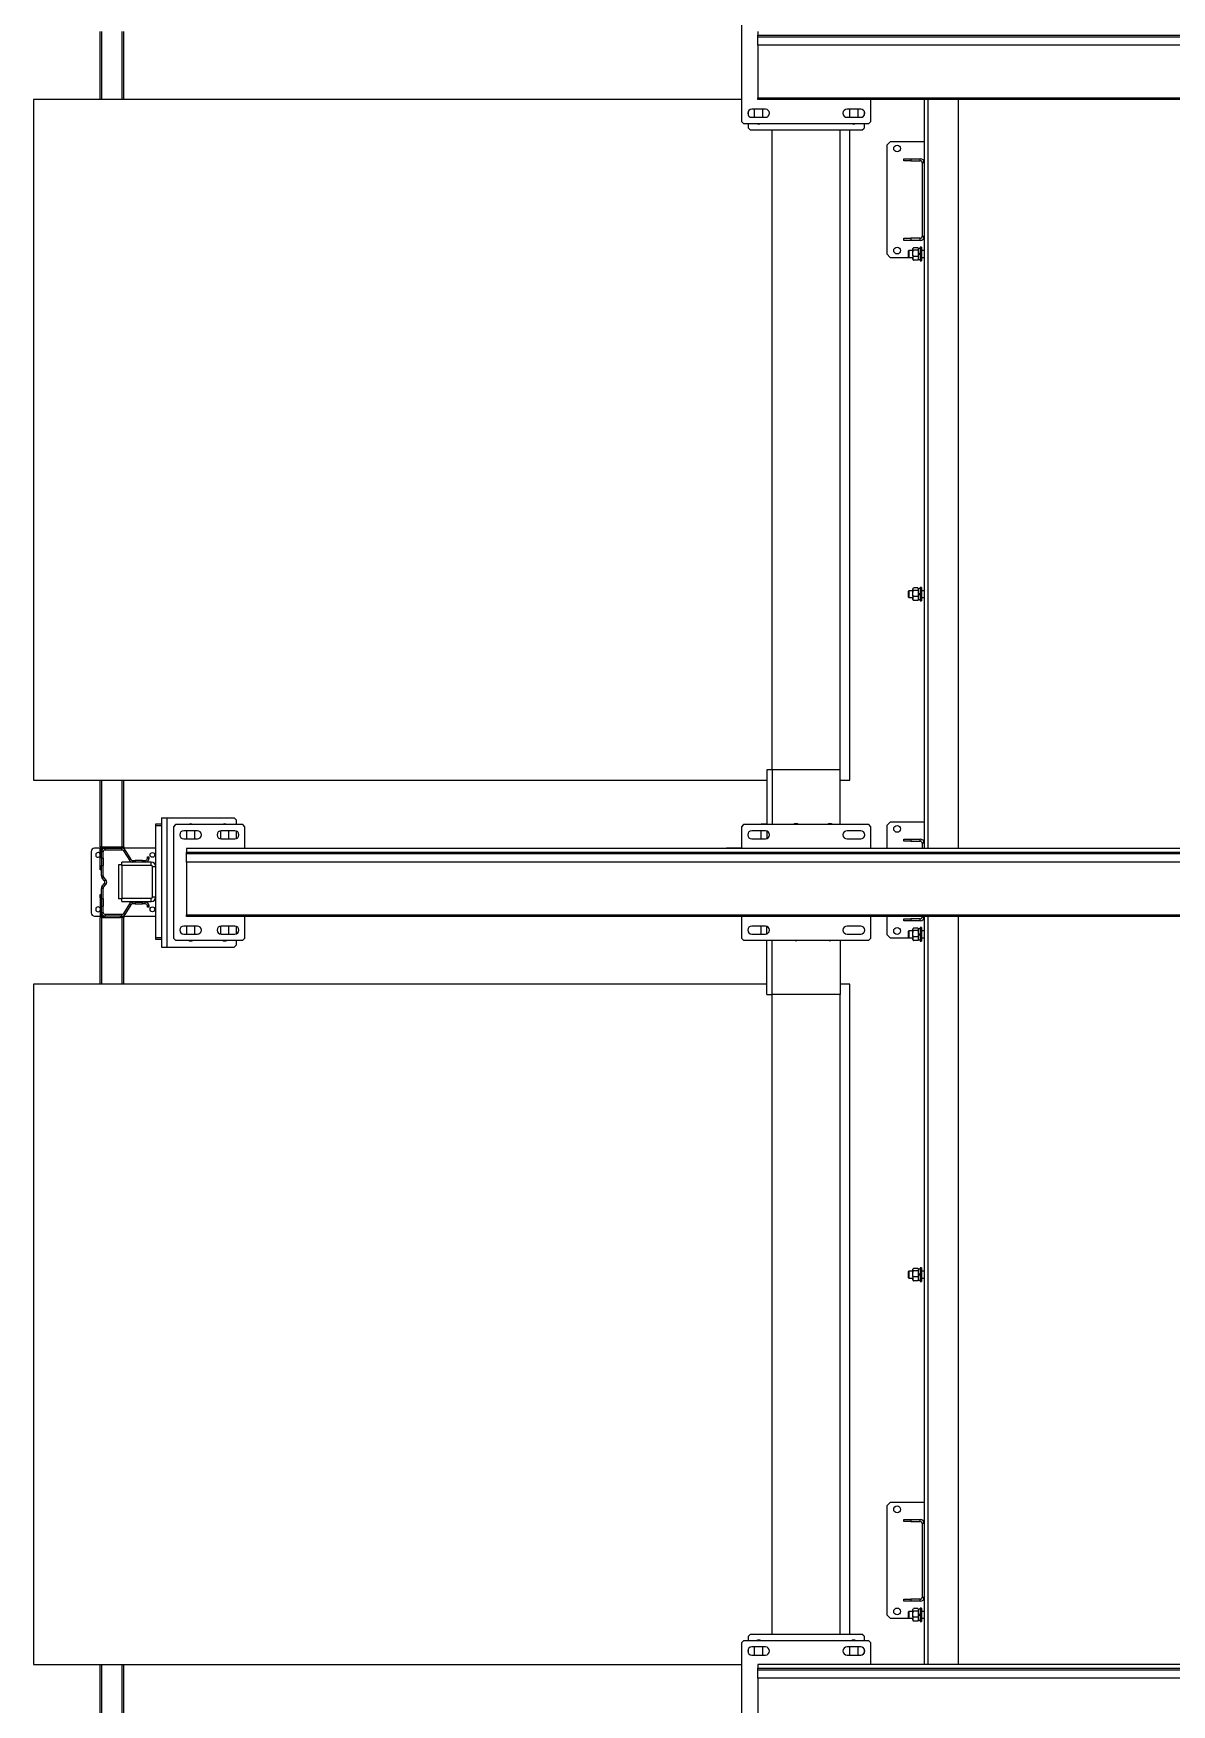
# Model space of a CAD drawing. Header units: millimetres. Extents: x 6622 to 532820, y 3370 to 359312.
# Drawn here: x 461300 to 462973, y 285681 to 288137 of the extents above; entities that cross this region are included whole.
import ezdxf

# ---------------------------------------------------------------- set-up
doc = ezdxf.new("R2010")
doc.units = ezdxf.units.MM

# ---------------------------------------------------------------- blocks, each defined once
blk = doc.blocks.new('A$C6F3A12F4')
at = {"color": 2, "linetype": 'Continuous', "lineweight": 25}
for p, q in [((27685.7, 3475), (27685.7, 225)), ((27691.1, 225), (27691.1, 3475)), ((27693.7, 3475), (27693.7, 225)), ((27705.7, 3475), (27705.7, 225)), ((27783.1, 225), (27783.1, 3475)), ((27785.7, 3475), (27785.7, 225)), ((26490.6, 1065), (26490.6, 2635)), ((26493.2, 2635), (26493.2, 1065)), ((26505.2, 2635), (26505.2, 1065)), ((26582.6, 1065), (26582.6, 2635)), ((26585.2, 2635), (26585.2, 1065)), ((28885.2, 2635), (28885.2, 1065)), ((28890.6, 1065), (28890.6, 2635)), ((28893.2, 2635), (28893.2, 1065)), ((28905.2, 2635), (28905.2, 1065)), ((26585.2, 1359.5), (27685.7, 1359.5)), ((27785.7, 1359.5), (28885.2, 1359.5)), ((26585.2, 1314.5), (27685.7, 1314.5)), ((26585.2, 1309.5), (26678, 1309.5)), ((26647, 1309.5), (26647, 1259.5)), ((26675, 1303.5), (26672, 1303.5)), ((26672, 1289.5), (26672, 1303.5)), ((26675, 1289.5), (26675, 1303.5)), ((26678, 1309.5), (26678, 1306.5)), ((26678, 1309.5), (26786, 1309.5)), ((26678, 1306.5), (26786, 1306.5)), ((26786, 1309.5), (27678, 1309.5)), ((26786, 1306.5), (26786, 1309.5)), ((26792, 1303.5), (26789, 1303.5)), ((26789, 1303.5), (26789, 1289.5)), ((26792, 1303.5), (26792, 1289.5)), ((26802, 1305.5), (26802, 1303.5)), ((26802, 1305.5), (26822, 1305.5)), ((26802, 1303.5), (26822, 1303.5)), ((26803.9, 1303.5), (26803.9, 1300.9)), ((26807, 1309.5), (26807, 1305.5)), ((26817, 1305.5), (26817, 1309.5)), ((26820, 1300.9), (26820, 1303.5)), ((26822, 1303.5), (26822, 1305.5)), ((27302, 1305.5), (27302, 1303.5)), ((27302, 1305.5), (27322, 1305.5)), ((27302, 1303.5), (27322, 1303.5)), ((27303.9, 1303.5), (27303.9, 1300.9)), ((27307, 1309.5), (27307, 1305.5)), ((27317, 1305.5), (27317, 1309.5)), ((27320, 1300.9), (27320, 1303.5)), ((27322, 1303.5), (27322, 1305.5)), ((27647, 1309.5), (27647, 1259.5)), ((27675, 1303.5), (27672, 1303.5)), ((27672, 1289.5), (27672, 1303.5)), ((27675, 1289.5), (27675, 1303.5)), ((27678, 1309.5), (27678, 1306.5)), ((27678, 1309.5), (27685.7, 1309.5)), ((27678, 1306.5), (27685.7, 1306.5)), ((27785.7, 1314.5), (28885.2, 1314.5)), ((27785.7, 1309.5), (27786, 1309.5)), ((27785.7, 1306.5), (27786, 1306.5)), ((27786, 1309.5), (28678, 1309.5)), ((27786, 1306.5), (27786, 1309.5)), ((27792, 1303.5), (27789, 1303.5)), ((27789, 1303.5), (27789, 1289.5)), ((27792, 1303.5), (27792, 1289.5)), ((27802, 1305.5), (27802, 1303.5)), ((27802, 1305.5), (27822, 1305.5)), ((27802, 1303.5), (27822, 1303.5)), ((27803.9, 1303.5), (27803.9, 1300.9)), ((27807, 1309.5), (27807, 1305.5)), ((27817, 1305.5), (27817, 1309.5)), ((27820, 1300.9), (27820, 1303.5)), ((27822, 1303.5), (27822, 1305.5)), ((28302, 1305.5), (28302, 1303.5)), ((28302, 1305.5), (28322, 1305.5)), ((28302, 1303.5), (28322, 1303.5)), ((28303.9, 1303.5), (28303.9, 1300.9)), ((28307, 1309.5), (28307, 1305.5)), ((28317, 1305.5), (28317, 1309.5)), ((28320, 1300.9), (28320, 1303.5)), ((28322, 1303.5), (28322, 1305.5)), ((28647, 1309.5), (28647, 1259.5)), ((28675, 1303.5), (28672, 1303.5)), ((28672, 1289.5), (28672, 1303.5)), ((28675, 1289.5), (28675, 1303.5)), ((28678, 1309.5), (28678, 1306.5)), ((28678, 1309.5), (28786, 1309.5)), ((28678, 1306.5), (28786, 1306.5)), ((28786, 1309.5), (28885.2, 1309.5)), ((28786, 1306.5), (28786, 1309.5)), ((28792, 1303.5), (28789, 1303.5)), ((28789, 1303.5), (28789, 1289.5)), ((28792, 1303.5), (28792, 1289.5)), ((28802, 1305.5), (28802, 1303.5)), ((28802, 1305.5), (28822, 1305.5)), ((28802, 1303.5), (28822, 1303.5)), ((28803.9, 1303.5), (28803.9, 1300.9)), ((28807, 1309.5), (28807, 1305.5)), ((28817, 1305.5), (28817, 1309.5)), ((28820, 1300.9), (28820, 1303.5)), ((28822, 1303.5), (28822, 1305.5)), ((26672, 1289.5), (26675, 1289.5)), ((26672, 1279.5), (26672, 1289.5)), ((26675, 1279.5), (26672, 1279.5)), ((26675, 1289.5), (26675, 1279.5)), ((26789, 1289.5), (26792, 1289.5)), ((26789, 1279.5), (26789, 1289.5)), ((26792, 1279.5), (26789, 1279.5)), ((26792, 1289.5), (26792, 1279.5)), ((26802.8, 1300), (26802.8, 1293.4)), ((26804.4, 1300.9), (26803.3, 1300.3)), ((26803.3, 1293.1), (26804.4, 1292.5)), ((26812, 1300.9), (26803.9, 1300.9)), ((26814.9, 1292.5), (26804.4, 1292.5)), ((26806.4, 1300), (26806.4, 1293.4)), ((26807, 1292.5), (26807, 1287)), ((26807, 1287), (26807.5, 1286.5)), ((26807, 1287), (26817, 1287)), ((26816.5, 1286.5), (26807.5, 1286.5)), ((26812, 1300.9), (26813.5, 1300.9)), ((26820, 1300.9), (26813.5, 1300.9)), ((26814.9, 1292.5), (26819.6, 1292.5)), ((26815.5, 1300), (26815.5, 1293.4)), ((26816.5, 1286.5), (26817, 1287)), ((26817, 1287), (26817, 1292.5)), ((26817, 1259.5), (26817, 1287)), ((26820.7, 1300.3), (26819.6, 1300.9)), ((26819.6, 1292.5), (26820.7, 1293.1)), ((26821.2, 1300), (26821.2, 1293.4)), ((27302.8, 1300), (27302.8, 1293.4)), ((27304.4, 1300.9), (27303.3, 1300.3)), ((27303.3, 1293.1), (27304.4, 1292.5)), ((27312, 1300.9), (27303.9, 1300.9)), ((27314.9, 1292.5), (27304.4, 1292.5)), ((27306.4, 1300), (27306.4, 1293.4)), ((27307, 1292.5), (27307, 1287)), ((27307, 1287), (27307.5, 1286.5)), ((27307, 1287), (27317, 1287)), ((27316.5, 1286.5), (27307.5, 1286.5)), ((27312, 1300.9), (27313.5, 1300.9)), ((27320, 1300.9), (27313.5, 1300.9)), ((27314.9, 1292.5), (27319.6, 1292.5)), ((27315.5, 1300), (27315.5, 1293.4)), ((27316.5, 1286.5), (27317, 1287)), ((27317, 1287), (27317, 1292.5)), ((27320.7, 1300.3), (27319.6, 1300.9)), ((27319.6, 1292.5), (27320.7, 1293.1)), ((27321.2, 1300), (27321.2, 1293.4)), ((27672, 1289.5), (27675, 1289.5)), ((27672, 1279.5), (27672, 1289.5)), ((27675, 1279.5), (27672, 1279.5)), ((27675, 1289.5), (27675, 1279.5)), ((27789, 1289.5), (27792, 1289.5)), ((27789, 1279.5), (27789, 1289.5)), ((27792, 1279.5), (27789, 1279.5)), ((27792, 1289.5), (27792, 1279.5)), ((27802.8, 1300), (27802.8, 1293.4)), ((27804.4, 1300.9), (27803.3, 1300.3)), ((27803.3, 1293.1), (27804.4, 1292.5)), ((27812, 1300.9), (27803.9, 1300.9)), ((27814.9, 1292.5), (27804.4, 1292.5)), ((27806.4, 1300), (27806.4, 1293.4)), ((27807, 1292.5), (27807, 1287)), ((27807, 1287), (27807.5, 1286.5)), ((27807, 1287), (27817, 1287)), ((27816.5, 1286.5), (27807.5, 1286.5)), ((27812, 1300.9), (27813.5, 1300.9)), ((27820, 1300.9), (27813.5, 1300.9)), ((27814.9, 1292.5), (27819.6, 1292.5)), ((27815.5, 1300), (27815.5, 1293.4)), ((27816.5, 1286.5), (27817, 1287)), ((27817, 1287), (27817, 1292.5)), ((27817, 1259.5), (27817, 1287)), ((27820.7, 1300.3), (27819.6, 1300.9)), ((27819.6, 1292.5), (27820.7, 1293.1)), ((27821.2, 1300), (27821.2, 1293.4)), ((28302.8, 1300), (28302.8, 1293.4)), ((28304.4, 1300.9), (28303.3, 1300.3)), ((28303.3, 1293.1), (28304.4, 1292.5)), ((28312, 1300.9), (28303.9, 1300.9)), ((28314.9, 1292.5), (28304.4, 1292.5)), ((28306.4, 1300), (28306.4, 1293.4)), ((28307, 1292.5), (28307, 1287)), ((28307, 1287), (28307.5, 1286.5)), ((28307, 1287), (28317, 1287)), ((28316.5, 1286.5), (28307.5, 1286.5)), ((28312, 1300.9), (28313.5, 1300.9)), ((28320, 1300.9), (28313.5, 1300.9)), ((28314.9, 1292.5), (28319.6, 1292.5)), ((28315.5, 1300), (28315.5, 1293.4)), ((28316.5, 1286.5), (28317, 1287)), ((28317, 1287), (28317, 1292.5)), ((28320.7, 1300.3), (28319.6, 1300.9)), ((28319.6, 1292.5), (28320.7, 1293.1)), ((28321.2, 1300), (28321.2, 1293.4)), ((28672, 1289.5), (28675, 1289.5)), ((28672, 1279.5), (28672, 1289.5)), ((28675, 1279.5), (28672, 1279.5)), ((28675, 1289.5), (28675, 1279.5)), ((28789, 1289.5), (28792, 1289.5)), ((28789, 1279.5), (28789, 1289.5)), ((28792, 1279.5), (28789, 1279.5)), ((28792, 1289.5), (28792, 1279.5)), ((28802.8, 1300), (28802.8, 1293.4)), ((28804.4, 1300.9), (28803.3, 1300.3)), ((28803.3, 1293.1), (28804.4, 1292.5)), ((28812, 1300.9), (28803.9, 1300.9)), ((28814.9, 1292.5), (28804.4, 1292.5)), ((28806.4, 1300), (28806.4, 1293.4)), ((28807, 1292.5), (28807, 1287)), ((28807, 1287), (28807.5, 1286.5)), ((28807, 1287), (28817, 1287)), ((28816.5, 1286.5), (28807.5, 1286.5)), ((28812, 1300.9), (28813.5, 1300.9)), ((28820, 1300.9), (28813.5, 1300.9)), ((28814.9, 1292.5), (28819.6, 1292.5)), ((28815.5, 1300), (28815.5, 1293.4)), ((28816.5, 1286.5), (28817, 1287)), ((28817, 1287), (28817, 1292.5)), ((28817, 1259.5), (28817, 1287)), ((28820.7, 1300.3), (28819.6, 1300.9)), ((28819.6, 1292.5), (28820.7, 1293.1)), ((28821.2, 1300), (28821.2, 1293.4)), ((26647, 1259.5), (26652, 1254.5)), ((26652, 1254.5), (26812, 1254.5)), ((26812, 1254.5), (26817, 1259.5)), ((27647, 1259.5), (27652, 1254.5)), ((27652, 1254.5), (27685.7, 1254.5)), ((27785.7, 1254.5), (27812, 1254.5)), ((27812, 1254.5), (27817, 1259.5)), ((28647, 1259.5), (28652, 1254.5)), ((28652, 1254.5), (28812, 1254.5)), ((28812, 1254.5), (28817, 1259.5)), ((26617.2, 1231), (26585.2, 1231)), ((26620.2, 1228), (26617.2, 1231)), ((27653.7, 1231), (27650.7, 1228)), ((27685.7, 1231), (27653.7, 1231)), ((27817.7, 1231), (27785.7, 1231)), ((27820.7, 1228), (27817.7, 1231)), ((28853.2, 1231), (28850.2, 1228)), ((28885.2, 1231), (28853.2, 1231)), ((26599.2, 1216), (26599.2, 1196)), ((26599.2, 1211.9), (26611.2, 1211.9)), ((26601.8, 1220.9), (26608.7, 1220.9)), ((26611.2, 1196), (26611.2, 1216)), ((26620.2, 1044), (26620.2, 1228)), ((26620.2, 1220.9), (26627.2, 1220.9)), ((26630.2, 1217.9), (26627.2, 1220.9)), ((26630.2, 1217.9), (26630.2, 1053.9)), ((27650.7, 1228), (27650.7, 1044)), ((27659.7, 1216), (27659.7, 1196)), ((27671.7, 1196), (27671.7, 1216)), ((27799.7, 1216), (27799.7, 1196)), ((27811.7, 1196), (27811.7, 1216)), ((27820.7, 1044), (27820.7, 1228)), ((28843.2, 1220.9), (28840.2, 1217.9)), ((28840.2, 1053.9), (28840.2, 1217.9)), ((28843.2, 1220.9), (28850.2, 1220.9)), ((28850.2, 1228), (28850.2, 1044)), ((28859.2, 1216), (28859.2, 1196)), ((28859.2, 1211.9), (28871.2, 1211.9)), ((28861.8, 1220.9), (28868.7, 1220.9)), ((28871.2, 1196), (28871.2, 1216)), ((26611.2, 1200), (26599.2, 1200)), ((26611.2, 1199.9), (26599.2, 1199.9)), ((27585.2, 1200), (26630.2, 1200)), ((27570.2, 1185.9), (26630.2, 1185.9)), ((27570.2, 1185.9), (27570.2, 1085.9)), ((27650.7, 1185.9), (27570.2, 1185.9)), ((27585.2, 1185.9), (27585.2, 1200)), ((27820.7, 1185.9), (27900.2, 1185.9)), ((27885.2, 1200), (27885.2, 1185.9)), ((28840.2, 1200), (27885.2, 1200)), ((27900.2, 1185.9), (27900.2, 1085.9)), ((28840.2, 1185.9), (27900.2, 1185.9)), ((28871.2, 1200), (28859.2, 1200)), ((28871.2, 1199.9), (28859.2, 1199.9)), ((27570.2, 1085.9), (26630.2, 1085.9)), ((27570.2, 1085.9), (27650.7, 1085.9)), ((27570.2, 1085.9), (27570.2, 1077.9)), ((27900.2, 1085.9), (27820.7, 1085.9)), ((27900.2, 1077.9), (27900.2, 1085.9)), ((28840.2, 1085.9), (27900.2, 1085.9)), ((26485.2, 1065), (26490.6, 1065)), ((26493.2, 1065), (26490.6, 1065)), ((26505.2, 1065), (26493.2, 1065)), ((26505.2, 1065), (26582.6, 1065)), ((26585.2, 1065), (26582.6, 1065)), ((26599.2, 1076), (26599.2, 1056)), ((26599.2, 1071.9), (26611.2, 1071.9)), ((26611.2, 1059.9), (26599.2, 1059.9)), ((26611.2, 1056), (26611.2, 1076)), ((27570.2, 1077.9), (27650.7, 1077.9)), ((27585.2, 0), (27585.2, 1077.9)), ((27649.7, 1069.9), (27649.7, 1077.9)), ((27650.7, 1069.9), (27649.7, 1069.9)), ((27659.7, 1076), (27659.7, 1056)), ((27671.7, 1069.9), (27659.7, 1069.9)), ((27660, 1077.9), (27671.4, 1077.9)), ((27671.7, 1056), (27671.7, 1076)), ((27799.7, 1076), (27799.7, 1056)), ((27811.7, 1069.9), (27799.7, 1069.9)), ((27811.4, 1077.9), (27800, 1077.9)), ((27811.7, 1056), (27811.7, 1076)), ((27900.2, 1077.9), (27820.7, 1077.9)), ((27885.2, 1077.9), (27885.2, 0)), ((28859.2, 1076), (28859.2, 1056)), ((28859.2, 1071.9), (28871.2, 1071.9)), ((28871.2, 1059.9), (28859.2, 1059.9)), ((28871.2, 1056), (28871.2, 1076)), ((28885.2, 1065), (28890.6, 1065)), ((28893.2, 1065), (28890.6, 1065)), ((28905.2, 1065), (28893.2, 1065)), ((28905.2, 1065), (28982.6, 1065)), ((26453.2, 1041), (26617.2, 1041)), ((26585.2, 1041), (26585.2, 0)), ((26608.4, 1050.9), (26602, 1050.9)), ((26617.2, 1041), (26620.2, 1044)), ((26627.2, 1050.9), (26620.2, 1050.9)), ((26627.2, 1050.9), (26630.2, 1053.9)), ((27650.7, 1044), (27653.7, 1041)), ((27653.7, 1041), (27685.7, 1041)), ((27685.2, 1041), (27685.2, 1020)), ((27785.7, 1041), (27817.7, 1041)), ((27817.7, 1041), (27820.7, 1044)), ((28840.2, 1053.9), (28843.2, 1050.9)), ((28850.2, 1050.9), (28843.2, 1050.9)), ((28850.2, 1044), (28853.2, 1041)), ((28853.2, 1041), (29017.2, 1041)), ((28868.4, 1050.9), (28862, 1050.9)), ((28885.2, 0), (28885.2, 1041)), ((27643.7, 298.1), (27640.7, 295.1)), ((27640.7, 196.1), (27640.7, 295.1)), ((27643.7, 298.1), (27650.7, 298.1)), ((27653.7, 311), (27650.7, 308)), ((27650.7, 308), (27650.7, 209)), ((27685.7, 311), (27653.7, 311)), ((27659.7, 296), (27659.7, 276)), ((27660.1, 298.1), (27671.3, 298.1)), ((27671.7, 276), (27671.7, 296)), ((27817.7, 311), (27785.7, 311)), ((27799.7, 296), (27799.7, 276)), ((27800.1, 298.1), (27811.3, 298.1)), ((27811.7, 276), (27811.7, 296)), ((27820.7, 308), (27817.7, 311)), ((27820.7, 209), (27820.7, 308)), ((27820.7, 298.1), (27827.7, 298.1)), ((27830.7, 295.1), (27827.7, 298.1)), ((27830.7, 196.1), (27830.7, 295.1)), ((27671.7, 287.1), (27659.7, 287.1)), ((27659.8, 275.1), (27671.6, 275.1)), ((27811.7, 287.1), (27799.7, 287.1)), ((27799.8, 275.1), (27811.6, 275.1)), ((27659.7, 241), (27659.7, 221)), ((27671.7, 237.1), (27659.7, 237.1)), ((27659.7, 225.1), (27671.7, 225.1)), ((27671.7, 221), (27671.7, 241)), ((27685.7, 225), (27691.1, 225)), ((27693.7, 225), (27691.1, 225)), ((27705.7, 225), (27693.7, 225)), ((27705.7, 225), (27783.1, 225)), ((27785.7, 225), (27783.1, 225)), ((27799.7, 241), (27799.7, 221)), ((27811.7, 237.1), (27799.7, 237.1)), ((27799.7, 225.1), (27811.7, 225.1)), ((27811.7, 221), (27811.7, 241)), ((27650.7, 209), (27653.7, 206)), ((27653.7, 206), (27817.7, 206)), ((27817.7, 206), (27820.7, 209)), ((27640.7, 196.1), (27830.7, 196.1)), ((27640.7, 188.1), (27640.7, 196.1)), ((27640.7, 188.1), (27830.7, 188.1)), ((27649.7, 180.1), (27649.7, 188.1)), ((27652.7, 180.1), (27649.7, 180.1)), ((27652.7, 188.1), (27652.7, 180.1)), ((27816.7, 180.1), (27652.7, 180.1)), ((27685.2, 180), (27685.2, 133)), ((27710.7, 173.1), (27705.7, 173.1)), ((27705.7, 173.1), (27705.7, 130.1)), ((27710.7, 173.1), (27710.7, 130.1)), ((27712.7, 180.1), (27712.7, 175.1)), ((27756.7, 175.1), (27712.7, 175.1)), ((27756.7, 175.1), (27756.7, 180.1)), ((27763.7, 173.1), (27758.7, 173.1)), ((27758.7, 130.1), (27758.7, 173.1)), ((27763.7, 130.1), (27763.7, 173.1)), ((27785.2, 133), (27785.2, 180)), ((27816.7, 180.1), (27816.7, 188.1)), ((27819.7, 180.1), (27816.7, 180.1)), ((27819.7, 188.1), (27819.7, 180.1)), ((27830.7, 188.1), (27830.7, 196.1)), ((27698.2, 167.5), (27698.2, 170)), ((27700.2, 170), (27698.2, 170)), ((27700.2, 167.5), (27698.2, 167.5)), ((27700.2, 167.5), (27700.2, 170)), ((27705.7, 164.5), (27703.2, 164.5)), ((27703.2, 160.5), (27703.2, 164.5)), ((27705.7, 160.5), (27703.2, 160.5)), ((27703.2, 160.5), (27703.2, 149.7)), ((27703.2, 149.7), (27705.7, 149.7)), ((27703.2, 145.7), (27703.2, 149.7)), ((27764.7, 164.5), (27764.7, 160.5)), ((27767.2, 164.5), (27764.7, 164.5)), ((27767.2, 160.5), (27764.7, 160.5)), ((27764.7, 149.7), (27764.7, 160.5)), ((27764.7, 149.7), (27764.7, 145.7)), ((27764.7, 149.7), (27767.2, 149.7)), ((27767.2, 164.5), (27767.2, 160.5)), ((27767.2, 149.7), (27767.2, 160.5)), ((27767.2, 149.7), (27767.2, 145.7)), ((27770.2, 170), (27770.2, 167.5)), ((27772.2, 170), (27770.2, 170)), ((27772.2, 167.5), (27770.2, 167.5)), ((27772.2, 170), (27772.2, 167.5)), ((26585.2, 133), (26485.2, 133)), ((26585.2, 130.5), (26485.2, 130.5)), ((27683.2, 133), (27585.2, 133)), ((27683.2, 130.5), (27585.2, 130.5)), ((27683.2, 133), (27685.2, 133)), ((27683.2, 128), (27683.2, 133)), ((27685.2, 128), (27683.2, 128)), ((27683.2, 101), (27683.2, 128)), ((27685.2, 133), (27685.2, 129.9)), ((27687.7, 129.9), (27685.2, 129.9)), ((27685.2, 105.5), (27685.2, 129.9)), ((27687.7, 105.5), (27687.7, 129.9)), ((27687.8, 134.6), (27701.8, 143.1)), ((27687.8, 134.6), (27689.1, 132.5)), ((27689.1, 132.5), (27703.1, 141)), ((27703.1, 141), (27701.8, 143.1)), ((27703.2, 145.7), (27705.7, 145.7)), ((27710.7, 130.1), (27705.7, 130.1)), ((27709.7, 130.1), (27709.7, 125.1)), ((27709.7, 130.1), (27759.7, 130.1)), ((27709.7, 125.1), (27759.7, 125.1)), ((27763.7, 130.1), (27758.7, 130.1)), ((27759.7, 130.1), (27759.7, 125.1)), ((27764.7, 145.7), (27767.2, 145.7)), ((27768.6, 143.1), (27767.3, 141)), ((27767.3, 141), (27781.3, 132.5)), ((27768.6, 143.1), (27782.6, 134.6)), ((27781.3, 132.5), (27782.6, 134.6)), ((27785.2, 129.9), (27782.7, 129.9)), ((27782.7, 129.9), (27782.7, 105.5)), ((27785.2, 133), (27787.2, 133)), ((27785.2, 129.9), (27785.2, 133)), ((27785.2, 129.9), (27785.2, 105.5)), ((27787.2, 128), (27785.2, 128)), ((27787.2, 133), (27787.2, 128)), ((27885.2, 133), (27787.2, 133)), ((27885.2, 130.5), (27787.2, 130.5)), ((27787.2, 101), (27787.2, 128)), ((28985.2, 133), (28885.2, 133)), ((28985.2, 130.5), (28885.2, 130.5)), ((26585.2, 100.5), (26485.2, 100.5)), ((27683.2, 100.5), (27585.2, 100.5)), ((27683.2, 101), (27685.2, 101)), ((27683.2, 101), (27683.2, 100.5)), ((27683.2, 100.5), (27683.2, 98)), ((27685.2, 101), (27685.2, 105.5)), ((27685.2, 105.5), (27687.7, 105.5)), ((27686.2, 100), (27686.2, 98)), ((27690.7, 100), (27686.2, 100)), ((27690.7, 102.5), (27690.7, 100)), ((27699.8, 102.5), (27690.7, 102.5)), ((27699.8, 100), (27690.7, 100)), ((27699.8, 102.5), (27699.8, 100)), ((27699.8, 102.5), (27710.6, 102.5)), ((27699.8, 100), (27710.6, 100)), ((27710.6, 100), (27710.6, 102.5)), ((27725.8, 102.5), (27710.6, 102.5)), ((27725.8, 100), (27710.6, 100)), ((27712.2, 98), (27712.2, 100)), ((27717.2, 100), (27717.2, 98)), ((27725.8, 100), (27725.8, 102.5)), ((27731.8, 106.5), (27727.6, 103.2)), ((27727.6, 103.2), (27729.2, 101.2)), ((27733.3, 104.5), (27729.2, 101.2)), ((27733.3, 104.5), (27731.8, 106.5)), ((27738.6, 106.5), (27737.1, 104.5)), ((27741.2, 101.2), (27737.1, 104.5)), ((27742.8, 103.2), (27738.6, 106.5)), ((27741.2, 101.2), (27742.8, 103.2)), ((27744.6, 102.5), (27744.6, 100)), ((27759.8, 102.5), (27744.6, 102.5)), ((27759.8, 100), (27744.6, 100)), ((27753.2, 98), (27753.2, 100)), ((27758.2, 100), (27758.2, 98)), ((27759.8, 102.5), (27759.8, 100)), ((27759.8, 102.5), (27770.6, 102.5)), ((27759.8, 100), (27770.6, 100)), ((27770.6, 100), (27770.6, 102.5)), ((27779.7, 102.5), (27770.6, 102.5)), ((27779.7, 100), (27770.6, 100)), ((27779.7, 100), (27779.7, 102.5)), ((27779.7, 100), (27784.2, 100)), ((27782.7, 105.5), (27785.2, 105.5)), ((27784.2, 98), (27784.2, 100)), ((27785.2, 101), (27785.2, 105.5)), ((27785.2, 101), (27787.2, 101)), ((27787.2, 101), (27787.2, 100.5)), ((27787.2, 100.5), (27787.2, 98)), ((27885.2, 100.5), (27787.2, 100.5)), ((28985.2, 100.5), (28885.2, 100.5)), ((26585.2, 98), (26485.2, 98)), ((27683.2, 98), (27585.2, 98)), ((27685.2, 98.2), (27685.2, 90)), ((27712.2, 98), (27686.2, 98)), ((27690.2, 85), (27780.2, 85)), ((27717.2, 98), (27712.2, 98)), ((27758.2, 98), (27753.2, 98)), ((27758.2, 98), (27784.2, 98)), ((27785.2, 90), (27785.2, 98.2)), ((27885.2, 98), (27787.2, 98)), ((28985.2, 98), (28885.2, 98)), ((26585.2, 0), (27585.2, 0)), ((27885.2, 0), (28885.2, 0))]:
    blk.add_line(p, q, dxfattribs=at)
at = {"color": 2, "linetype": 'Continuous', "lineweight": 25, "flags": 128}
for points in [[(26812, 1300.9), (26811.5, 1301.8), (26811, 1302.6), (26810.5, 1303.5)], [(26812, 1303.5), (26812.5, 1302.6), (26813, 1301.8), (26813.5, 1300.9)], [(27312, 1300.9), (27311.5, 1301.8), (27311, 1302.6), (27310.5, 1303.5)], [(27312, 1303.5), (27312.5, 1302.6), (27313, 1301.8), (27313.5, 1300.9)], [(27812, 1300.9), (27811.5, 1301.8), (27811, 1302.6), (27810.5, 1303.5)], [(27812, 1303.5), (27812.5, 1302.6), (27813, 1301.8), (27813.5, 1300.9)], [(28312, 1300.9), (28311.5, 1301.8), (28311, 1302.6), (28310.5, 1303.5)], [(28312, 1303.5), (28312.5, 1302.6), (28313, 1301.8), (28313.5, 1300.9)], [(28812, 1300.9), (28811.5, 1301.8), (28811, 1302.6), (28810.5, 1303.5)], [(28812, 1303.5), (28812.5, 1302.6), (28813, 1301.8), (28813.5, 1300.9)]]:
    blk.add_lwpolyline(points, dxfattribs=at)
at = {"color": 2, "linetype": 'Continuous', "lineweight": 25}
for centre, radius in [((26657, 1269.5), 5), ((26807, 1269.5), 5), ((27657, 1269.5), 5), ((27807, 1269.5), 5), ((28657, 1269.5), 5), ((28807, 1269.5), 5), ((27695.2, 175), 3.5), ((27775.2, 175), 3.5)]:
    blk.add_circle(centre, radius, dxfattribs=at)
for centre, radius, start, end in [((26678, 1303.5), 6, 90, 180), ((26678, 1303.5), 3, 90, 180), ((26786, 1303.5), 6, 0, 90), ((26786, 1303.5), 3, 0, 90), ((27678, 1303.5), 6, 90, 180), ((27678, 1303.5), 3, 90, 180), ((27786, 1303.5), 6, 0, 90), ((27786, 1303.5), 3, 0, 90), ((28678, 1303.5), 6, 90, 180), ((28678, 1303.5), 3, 90, 180), ((28786, 1303.5), 6, 0, 90), ((28786, 1303.5), 3, 0, 90), ((26605.2, 1216), 6, 0, 180), ((26615.2, 1205.9), 6, 326.4427, 33.5573), ((27665.7, 1216), 6, 0, 180), ((27805.7, 1216), 6, 0, 180), ((28855.2, 1205.9), 6, 146.4427, 213.5573), ((28865.2, 1216), 6, 0, 180), ((26605.2, 1196), 6, 180, 0), ((27665.7, 1196), 6, 180, 0), ((27805.7, 1196), 6, 180, 0), ((28865.2, 1196), 6, 180, 0), ((27655.2, 1170.9), 6, 138.5904, 221.4096), ((27815.2, 1170.9), 6, 336.4435, 23.5565), ((27655.2, 1120.9), 6, 138.5904, 221.4096), ((27815.2, 1120.9), 6, 336.4435, 23.5565), ((26605.2, 1076), 6, 0, 180), ((27665.7, 1076), 6, 0, 180), ((27805.7, 1076), 6, 0, 180), ((28865.2, 1076), 6, 0, 180), ((26615.2, 1065.9), 6, 326.4427, 33.5573), ((28855.2, 1065.9), 6, 146.4427, 213.5573), ((26605.2, 1056), 6, 180, 0), ((27665.7, 1056), 6, 180, 0), ((27805.7, 1056), 6, 180, 0), ((28865.2, 1056), 6, 180, 0), ((27690.2, 1020), 5, 180, 205.8419), ((27665.7, 296), 6, 0, 180), ((27805.7, 296), 6, 0, 180), ((27655.7, 281.1), 6, 146.4427, 213.5573), ((27665.7, 276), 6, 180, 0), ((27805.7, 276), 6, 180, 0), ((27815.7, 281.1), 6, 326.4427, 33.5573), ((27665.7, 241), 6, 0, 180), ((27805.7, 241), 6, 0, 180), ((27655.7, 231.1), 6, 146.4427, 213.5573), ((27815.7, 231.1), 6, 326.4427, 33.5573), ((27665.7, 221), 6, 180, 0), ((27805.7, 221), 6, 180, 0), ((27712.7, 173.1), 7, 90, 180), ((27712.7, 173.1), 2, 90, 180), ((27756.7, 173.1), 7, 0, 90), ((27756.7, 173.1), 2, 0, 90), ((27700.2, 164.5), 5.5, 0, 90), ((27700.2, 164.5), 3, 0, 90), ((27770.2, 164.5), 5.5, 90, 180), ((27770.2, 164.5), 3, 90, 180), ((27690.7, 129.9), 5.5, 121.4296, 180), ((27690.7, 129.9), 3, 121.4296, 180), ((27700.2, 145.7), 3, 301.4296, 0), ((27700.2, 145.7), 5.5, 301.4296, 0), ((27770.2, 145.7), 5.5, 180, 238.5704), ((27770.2, 145.7), 3, 180, 238.5704), ((27779.7, 129.9), 3, 0, 58.5704), ((27779.7, 129.9), 5.5, 0, 58.5704), ((27686.2, 101), 3, 180, 270), ((27690.7, 105.5), 5.5, 180, 270), ((27686.2, 101), 1, 180, 270), ((27690.7, 105.5), 3, 180, 270), ((27725.8, 105.5), 3, 270, 308.6598), ((27725.8, 105.5), 5.5, 270, 308.6598), ((27735.2, 102.2), 5.5, 51.3402, 128.6598), ((27735.2, 102.2), 3, 51.3402, 128.6598), ((27744.6, 105.5), 5.5, 231.3402, 270), ((27744.6, 105.5), 3, 231.3402, 270), ((27779.7, 105.5), 5.5, 270, 0), ((27779.7, 105.5), 3, 270, 0), ((27784.2, 101), 1, 270, 0), ((27784.2, 101), 3, 270, 0), ((27690.2, 90), 5, 180, 270), ((27695.2, 95), 3.5, 121.0027, 0), ((27695.2, 95), 3.5, 0, 58.9973), ((27775.2, 95), 3.5, 121.0027, 0), ((27775.2, 95), 3.5, 0, 58.9973), ((27780.2, 90), 5, 270, 0)]:
    blk.add_arc(centre, radius, start, end, dxfattribs=at)
for points, knots in [([(26802.8, 1300), (26803.3, 1300.2), (26804, 1300.7), (26805, 1300.7), (26805.8, 1300.4), (26806.2, 1300.1), (26806.4, 1300)], [0, 0, 0, 0, 0.363637, 0.612794, 0.868669, 1, 1, 1, 1]), ([(26806.4, 1293.4), (26806.2, 1293.3), (26805.8, 1293), (26805, 1292.7), (26804, 1292.7), (26803.3, 1293.2), (26802.8, 1293.4)], [0, 0, 0, 0, 0.13133, 0.380798, 0.636361, 1, 1, 1, 1]), ([(26806.4, 1300), (26807.2, 1300.2), (26808.8, 1300.6), (26811.2, 1300.7), (26813.4, 1300.5), (26814.8, 1300.2), (26815.5, 1300)], [0, 0, 0, 0, 0.264522, 0.534908, 0.765371, 1, 1, 1, 1]), ([(26815.5, 1293.4), (26814.7, 1293.2), (26813.1, 1292.8), (26810.7, 1292.7), (26808.5, 1292.9), (26807.1, 1293.2), (26806.4, 1293.4)], [0, 0, 0, 0, 0.26472, 0.534906, 0.76537, 1, 1, 1, 1]), ([(26815.5, 1300), (26816, 1300.2), (26817, 1300.6), (26818.5, 1300.7), (26819.9, 1300.5), (26820.7, 1300.2), (26821.2, 1300)], [0, 0, 0, 0, 0.264587, 0.534953, 0.765275, 1, 1, 1, 1]), ([(26821.2, 1293.4), (26820.7, 1293.2), (26819.7, 1292.8), (26818.2, 1292.7), (26816.8, 1292.9), (26816, 1293.2), (26815.5, 1293.4)], [0, 0, 0, 0, 0.264585, 0.534952, 0.765396, 1, 1, 1, 1]), ([(26821.2, 1300), (26821, 1300.1), (26820.8, 1300.2), (26820.7, 1300.3), (26820.7, 1300.3)], [0, 0, 0, 0, 0.908808, 1, 1, 1, 1]), ([(26820.7, 1293.1), (26820.7, 1293.1), (26820.8, 1293.2), (26821, 1293.3), (26821.2, 1293.4)], [0, 0, 0, 0, 0.09115, 1, 1, 1, 1]), ([(27302.8, 1300), (27303.3, 1300.2), (27304, 1300.7), (27305, 1300.7), (27305.8, 1300.4), (27306.2, 1300.1), (27306.4, 1300)], [0, 0, 0, 0, 0.363637, 0.612794, 0.868669, 1, 1, 1, 1]), ([(27306.4, 1293.4), (27306.2, 1293.3), (27305.8, 1293), (27305, 1292.7), (27304, 1292.7), (27303.3, 1293.2), (27302.8, 1293.4)], [0, 0, 0, 0, 0.13133, 0.380798, 0.636361, 1, 1, 1, 1]), ([(27306.4, 1300), (27307.2, 1300.2), (27308.8, 1300.6), (27311.2, 1300.7), (27313.4, 1300.5), (27314.8, 1300.2), (27315.5, 1300)], [0, 0, 0, 0, 0.264522, 0.534908, 0.765371, 1, 1, 1, 1]), ([(27315.5, 1293.4), (27314.7, 1293.2), (27313.1, 1292.8), (27310.7, 1292.7), (27308.5, 1292.9), (27307.1, 1293.2), (27306.4, 1293.4)], [0, 0, 0, 0, 0.26472, 0.534906, 0.76537, 1, 1, 1, 1]), ([(27315.5, 1300), (27316, 1300.2), (27317, 1300.6), (27318.5, 1300.7), (27319.9, 1300.5), (27320.7, 1300.2), (27321.2, 1300)], [0, 0, 0, 0, 0.264587, 0.534953, 0.765275, 1, 1, 1, 1]), ([(27321.2, 1293.4), (27320.7, 1293.2), (27319.7, 1292.8), (27318.2, 1292.7), (27316.8, 1292.9), (27316, 1293.2), (27315.5, 1293.4)], [0, 0, 0, 0, 0.264585, 0.534952, 0.765396, 1, 1, 1, 1]), ([(27321.2, 1300), (27321, 1300.1), (27320.8, 1300.2), (27320.7, 1300.3), (27320.7, 1300.3)], [0, 0, 0, 0, 0.908808, 1, 1, 1, 1]), ([(27320.7, 1293.1), (27320.7, 1293.1), (27320.8, 1293.2), (27321, 1293.3), (27321.2, 1293.4)], [0, 0, 0, 0, 0.09115, 1, 1, 1, 1]), ([(27802.8, 1300), (27803.3, 1300.2), (27804, 1300.7), (27805, 1300.7), (27805.8, 1300.4), (27806.2, 1300.1), (27806.4, 1300)], [0, 0, 0, 0, 0.363637, 0.612794, 0.868669, 1, 1, 1, 1]), ([(27806.4, 1293.4), (27806.2, 1293.3), (27805.8, 1293), (27805, 1292.7), (27804, 1292.7), (27803.3, 1293.2), (27802.8, 1293.4)], [0, 0, 0, 0, 0.13133, 0.380798, 0.636361, 1, 1, 1, 1]), ([(27806.4, 1300), (27807.2, 1300.2), (27808.8, 1300.6), (27811.2, 1300.7), (27813.4, 1300.5), (27814.8, 1300.2), (27815.5, 1300)], [0, 0, 0, 0, 0.264522, 0.534908, 0.765371, 1, 1, 1, 1]), ([(27815.5, 1293.4), (27814.7, 1293.2), (27813.1, 1292.8), (27810.7, 1292.7), (27808.5, 1292.9), (27807.1, 1293.2), (27806.4, 1293.4)], [0, 0, 0, 0, 0.26472, 0.534906, 0.76537, 1, 1, 1, 1]), ([(27815.5, 1300), (27816, 1300.2), (27817, 1300.6), (27818.5, 1300.7), (27819.9, 1300.5), (27820.7, 1300.2), (27821.2, 1300)], [0, 0, 0, 0, 0.264587, 0.534953, 0.765275, 1, 1, 1, 1]), ([(27821.2, 1293.4), (27820.7, 1293.2), (27819.7, 1292.8), (27818.2, 1292.7), (27816.8, 1292.9), (27816, 1293.2), (27815.5, 1293.4)], [0, 0, 0, 0, 0.264585, 0.534952, 0.765396, 1, 1, 1, 1]), ([(27821.2, 1300), (27821, 1300.1), (27820.8, 1300.2), (27820.7, 1300.3), (27820.7, 1300.3)], [0, 0, 0, 0, 0.908808, 1, 1, 1, 1]), ([(27820.7, 1293.1), (27820.7, 1293.1), (27820.8, 1293.2), (27821, 1293.3), (27821.2, 1293.4)], [0, 0, 0, 0, 0.09115, 1, 1, 1, 1]), ([(28302.8, 1300), (28303.3, 1300.2), (28304, 1300.7), (28305, 1300.7), (28305.8, 1300.4), (28306.2, 1300.1), (28306.4, 1300)], [0, 0, 0, 0, 0.363637, 0.612794, 0.868669, 1, 1, 1, 1]), ([(28306.4, 1293.4), (28306.2, 1293.3), (28305.8, 1293), (28305, 1292.7), (28304, 1292.7), (28303.3, 1293.2), (28302.8, 1293.4)], [0, 0, 0, 0, 0.13133, 0.380798, 0.636361, 1, 1, 1, 1]), ([(28306.4, 1300), (28307.2, 1300.2), (28308.8, 1300.6), (28311.2, 1300.7), (28313.4, 1300.5), (28314.8, 1300.2), (28315.5, 1300)], [0, 0, 0, 0, 0.264522, 0.534908, 0.765371, 1, 1, 1, 1]), ([(28315.5, 1293.4), (28314.7, 1293.2), (28313.1, 1292.8), (28310.7, 1292.7), (28308.5, 1292.9), (28307.1, 1293.2), (28306.4, 1293.4)], [0, 0, 0, 0, 0.26472, 0.534906, 0.76537, 1, 1, 1, 1]), ([(28315.5, 1300), (28316, 1300.2), (28317, 1300.6), (28318.5, 1300.7), (28319.9, 1300.5), (28320.7, 1300.2), (28321.2, 1300)], [0, 0, 0, 0, 0.264587, 0.534953, 0.765275, 1, 1, 1, 1]), ([(28321.2, 1293.4), (28320.7, 1293.2), (28319.7, 1292.8), (28318.2, 1292.7), (28316.8, 1292.9), (28316, 1293.2), (28315.5, 1293.4)], [0, 0, 0, 0, 0.264585, 0.534952, 0.765396, 1, 1, 1, 1]), ([(28321.2, 1300), (28321, 1300.1), (28320.8, 1300.2), (28320.7, 1300.3), (28320.7, 1300.3)], [0, 0, 0, 0, 0.908808, 1, 1, 1, 1]), ([(28320.7, 1293.1), (28320.7, 1293.1), (28320.8, 1293.2), (28321, 1293.3), (28321.2, 1293.4)], [0, 0, 0, 0, 0.09115, 1, 1, 1, 1]), ([(28802.8, 1300), (28803.3, 1300.2), (28804, 1300.7), (28805, 1300.7), (28805.8, 1300.4), (28806.2, 1300.1), (28806.4, 1300)], [0, 0, 0, 0, 0.363637, 0.612794, 0.868669, 1, 1, 1, 1]), ([(28806.4, 1293.4), (28806.2, 1293.3), (28805.8, 1293), (28805, 1292.7), (28804, 1292.7), (28803.3, 1293.2), (28802.8, 1293.4)], [0, 0, 0, 0, 0.13133, 0.380798, 0.636361, 1, 1, 1, 1]), ([(28806.4, 1300), (28807.2, 1300.2), (28808.8, 1300.6), (28811.2, 1300.7), (28813.4, 1300.5), (28814.8, 1300.2), (28815.5, 1300)], [0, 0, 0, 0, 0.264522, 0.534908, 0.765371, 1, 1, 1, 1]), ([(28815.5, 1293.4), (28814.7, 1293.2), (28813.1, 1292.8), (28810.7, 1292.7), (28808.5, 1292.9), (28807.1, 1293.2), (28806.4, 1293.4)], [0, 0, 0, 0, 0.26472, 0.534906, 0.76537, 1, 1, 1, 1]), ([(28815.5, 1300), (28816, 1300.2), (28817, 1300.6), (28818.5, 1300.7), (28819.9, 1300.5), (28820.7, 1300.2), (28821.2, 1300)], [0, 0, 0, 0, 0.264587, 0.534953, 0.765275, 1, 1, 1, 1]), ([(28821.2, 1293.4), (28820.7, 1293.2), (28819.7, 1292.8), (28818.2, 1292.7), (28816.8, 1292.9), (28816, 1293.2), (28815.5, 1293.4)], [0, 0, 0, 0, 0.264585, 0.534952, 0.765396, 1, 1, 1, 1]), ([(28821.2, 1300), (28821, 1300.1), (28820.8, 1300.2), (28820.7, 1300.3), (28820.7, 1300.3)], [0, 0, 0, 0, 0.908808, 1, 1, 1, 1]), ([(28820.7, 1293.1), (28820.7, 1293.1), (28820.8, 1293.2), (28821, 1293.3), (28821.2, 1293.4)], [0, 0, 0, 0, 0.09115, 1, 1, 1, 1])]:
    blk.add_open_spline(points, degree=3, knots=knots, dxfattribs=at)

msp = doc.modelspace()

# ---------------------------------------------------------------- block references
at = {"color": 0, "rotation": 270}
msp.add_blockref('A$C6F3A12F4', (461300, 314625.198), dxfattribs=at)

doc.saveas('drawing.dxf')
